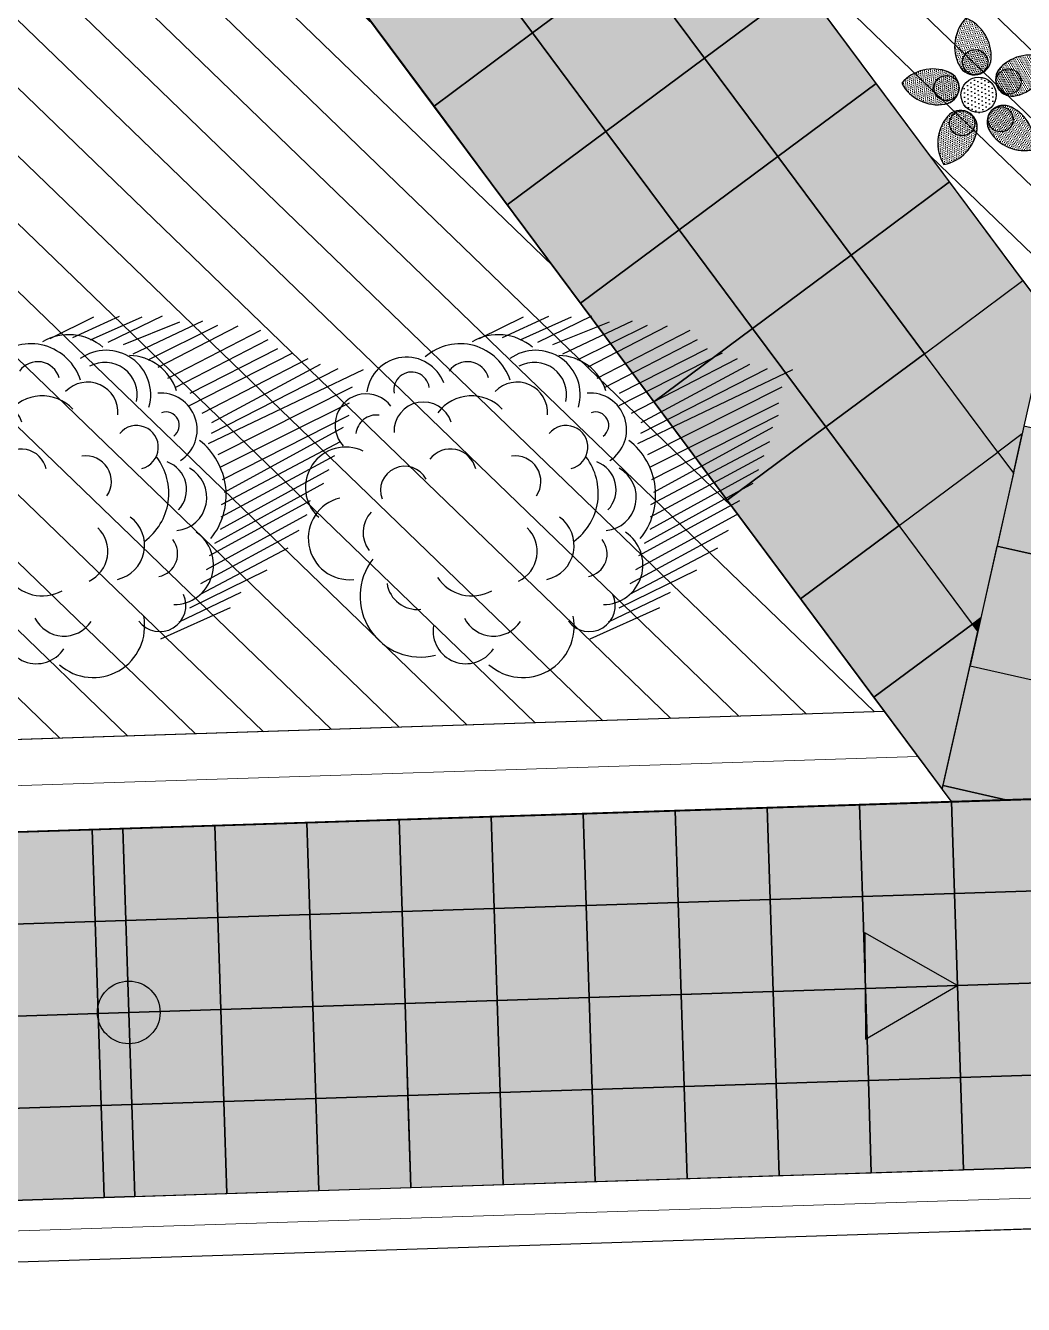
# Model space of a CAD drawing. Header units: millimetres. Extents: x 60.6 to 115.2, y 47.4 to 73.6.
# Drawn here: x 78.987 to 82.236, y 48.463 to 52.629 of the extents above; entities that cross this region are included whole.
import ezdxf

# ---------------------------------------------------------------- set-up
doc = ezdxf.new("R2010")
doc.units = ezdxf.units.MM
for name, color, linetype in [('3', 4, 'Continuous'), ('bord', 251, 'Continuous'), ('stairs', 250, 'Continuous'), ('trees', 118, 'Continuous')]:
    doc.layers.add(name, color=color, linetype=linetype)
doc.layers.add('hatch 3', color=7, linetype='Continuous', true_color=0x57792a)
doc.layers.add('paving', color=251, linetype='Continuous', lineweight=30)
doc.styles.get("Standard").update_dxf_attribs({"font": 'arial.ttf'})
doc.linetypes.add('FENCELINE1', pattern='A,6.35,-2.54,[133,ltypeshp.shx,S=2.54,R=0,X=-2.54,Y=0],-2.54,25.4', length=36.83)
pattern_1 = [(136, (-529.26526, -497.64566), (-0.110277016, -0.114195193), [])]
pattern_2 = [(0, (-555.04357, -382.48519), (0.02778125, 0.0555625), [0, -0.0555625])]
pattern_3 = [(72, (192.247137, -646.07223), (-0.0442581993, 0.0435912956), [0, -0.0555625])]
pattern_4 = [(144, (673.85884, -16.809406), (-0.0551343215, -0.0286215977), [0, -0.0555625])]
pattern_5 = [(216, (224.22053, 635.683446), (0.0101833147, -0.061280416), [0, -0.0555625])]
pattern_6 = [(288, (-535.28293, 409.68338), (0.061427956, -0.009251782), [0, -0.0555625])]

# ---------------------------------------------------------------- blocks, each defined once
blk = doc.blocks.new('ghgh')
at = {"layer": 'paving'}
h = blk.add_hatch(color=9, dxfattribs=at)
h.set_gradient(color1=(183, 211, 215), color2=(232, 241, 242), rotation=45, one_color=1, tint=0.93, name='SPHERICAL')
h.paths.add_polyline_path([(697.662, 576.0504), (698.062, 576.0504), (698.062, 576.4504), (697.662, 576.4504)])
h = blk.add_hatch(color=9, dxfattribs=at)
h.set_gradient(color1=(183, 211, 215), color2=(232, 241, 242), rotation=45, one_color=1, tint=0.93, name='SPHERICAL')
h.paths.add_polyline_path([(698.062, 576.0504), (698.462, 576.0504), (698.462, 576.4504), (698.062, 576.4504)])
h = blk.add_hatch(color=9, dxfattribs=at)
h.set_gradient(color1=(183, 211, 215), color2=(232, 241, 242), rotation=45, one_color=1, tint=0.93, name='SPHERICAL')
h.paths.add_polyline_path([(698.462, 576.0504), (698.862, 576.0504), (698.862, 576.4504), (698.462, 576.4504)])
for points in [[(697.662, 576.0504), (698.062, 576.0504), (698.062, 576.4504), (697.662, 576.4504)], [(698.062, 576.0504), (698.462, 576.0504), (698.462, 576.4504), (698.062, 576.4504)], [(698.462, 576.0504), (698.862, 576.0504), (698.862, 576.4504), (698.462, 576.4504)]]:
    blk.add_lwpolyline(points, close=True, dxfattribs=at)
blk = doc.blocks.new('LCPLSH01')
for centre, radius, start, end in [((0.446, 3.412), 1.847, 346.3016, 127.937), ((-1.236, 3.811), 1, 15.0372, 170.806), ((-2.761, 2.978), 1.563, 72.5978, 215.2219), ((0.759, 2.965), 0.934, 32.9254, 120.2819), ((3.142, 2.675), 1.261, 307.769, 119.5954), ((-1.668, 2.713), 0.987, 50.3249, 170.5642), ((-0.459, 1.628), 1.247, 57.1399, 143.1153), ((2.006, 1.978), 0.912, 340.8702, 60.9139), ((-4.35, 1.579), 0.796, 61.2889, 228.7431), ((3.88, 1.31), 1.227, 268.3457, 71.8076), ((-1.319, 1.127), 1.005, 139.5951, 249.8131), ((-4.238, 0.277), 1.209, 114.2326, 259.6453), ((-2.216, 0.527), 1.063, 126.6685, 258.2542), ((2.206, 0.663), 0.736, 231.9505, 44.6702), ((-3.568, 0.205), 0.702, 124.7304, 241.9446), ((4.087, -0.68), 0.946, 241.471, 65.953), ((-1.551, -0.917), 1.819, 150.2854, 240.9902), ((3.674, -0.514), 0.622, 285.9189, 18.6962), ((-3.393, -1.595), 1.016, 119.7847, 265.1379), ((1.124, -0.337), 0.788, 217.1947, 347.0018), ((-2.9, -1.453), 2.114, 165.2089, 256.0533), ((-0.759, -0.953), 0.78, 169.7035, 302.4573), ((2.415, -1.209), 0.895, 222.2016, 26.267), ((-2.841, -1.611), 0.899, 160.5724, 273.7597), ((0.995, -1.632), 1.276, 247.012, 347.4342), ((3.313, -1.958), 1.211, 224.5472, 16.6452), ((3.258, -2.217), 0.543, 212.3243, 34.4884), ((-1.748, -2.534), 0.663, 127.7327, 344.8714), ((-2.195, -3.318), 1.117, 146.83, 298.3035), ((-2.293, -3.51), 0.405, 149.5216, 313.5871), ((0.043, -2.894), 0.926, 199.638, 340.362), ((1.831, -2.637), 1.602, 221.7693, 335.3394), ((1.786, -3.073), 0.677, 219.6109, 348.6961), ((-0.254, -3.617), 1.355, 187.9214, 329.6272), ((-0.215, -3.606), 0.983, 191.6192, 322.6233), ((-1.003, -3.58), 1.538, 221.5755, 292.667), ((0.88, -3.381), 1.586, 253.3841, 324.4756)]:
    blk.add_arc(centre, radius, start, end)
at = {"flags": 1}
for tag, p in [('SIZE', (-1.268, 1.069)), ('ITEM', (-1.268, 0.212))]:
    blk.add_attdef(tag, p, '', height=0.5, dxfattribs=at)
blk = doc.blocks.new('SHADOW2')
at = {"color": 250}
for p, q in [((6.317, -0.452), (7.12, -1.952)), ((6.379, -1.246), (7.182, -2.834)), ((6.317, -1.864), (7.182, -3.628)), ((6.256, -2.481), (7.243, -4.334)), ((6.194, -3.011), (7.058, -4.951)), ((5.885, -3.364), (7.12, -5.745)), ((5.7, -3.893), (6.996, -6.275)), ((5.453, -4.246), (6.996, -6.98)), ((-3.992, -4.687), (-2.819, -7.069)), ((4.774, -4.863), (6.564, -8.039)), ((5.083, -4.599), (6.873, -7.774)), ((-3.375, -5.304), (-2.264, -7.422)), ((-2.881, -5.657), (-1.461, -8.304)), ((4.157, -5.393), (6.132, -8.921)), ((4.589, -5.393), (6.256, -8.392)), ((-2.387, -6.01), (-0.659, -9.009)), ((-2.017, -6.01), (-0.041, -9.362)), ((-1.523, -6.186), (0.514, -9.627)), ((2.86, -6.098), (5.638, -11.391)), ((3.231, -6.186), (5.638, -10.509)), ((3.601, -6.186), (5.762, -9.892)), ((3.91, -5.834), (5.947, -9.451)), ((-1.029, -6.275), (1.008, -9.715)), ((-0.597, -6.451), (1.626, -10.156)), ((-0.103, -6.628), (2.119, -10.333)), ((0.329, -6.628), (2.613, -10.509)), ((0.761, -6.628), (3.107, -10.686)), ((1.626, -6.628), (4.033, -10.95)), ((2.058, -6.539), (4.465, -10.95)), ((2.49, -6.451), (5.021, -11.038)), ((1.193, -6.716), (3.601, -10.774))]:
    blk.add_line(p, q, dxfattribs=at)
blk = doc.blocks.new('f6')
at = {"true_color": 0x297dd6}
h = blk.add_hatch(dxfattribs=at)
h.set_pattern_fill('DOTS', color=152, scale=0.035, style=0)
h.set_pattern_definition(pattern_2)
edge = h.paths.add_edge_path()
edge.add_arc((0.758, 1.239), 1.166, 124.6664, 195.8507)
edge.add_arc((0.095, 1.042), 0.474, 194.8313, 345.1687)
edge.add_arc((-0.568, 1.239), 1.166, 344.1493, 415.3336)
h = blk.add_hatch()
h.set_pattern_fill('DOTS', color=6, scale=0.035, style=0)
h.set_pattern_definition(pattern_2)
edge = h.paths.add_edge_path()
edge.add_arc((0.095, 0.924), 0.356, 0, 360)
h = blk.add_hatch(dxfattribs=at)
h.set_pattern_fill('DOTS', color=152, scale=0.035, angle=72, style=0)
h.set_pattern_definition(pattern_3)
edge = h.paths.add_edge_path()
edge.add_arc((-0.944, 1.104), 1.166, 196.6664, 267.8507)
edge.add_arc((-0.962, 0.413), 0.474, 266.8313, 417.1687)
edge.add_arc((-1.354, -0.157), 1.166, 56.1493, 127.3336)
h = blk.add_hatch()
h.set_pattern_fill('DOTS', color=6, scale=0.035, angle=72, style=0)
h.set_pattern_definition(pattern_3)
edge = h.paths.add_edge_path()
edge.add_arc((-0.85, 0.376), 0.356, 0, 360)
h = blk.add_hatch(dxfattribs=at)
h.set_pattern_fill('DOTS', color=152, scale=0.035, angle=-72, style=0)
h.set_pattern_definition(pattern_6)
edge = h.paths.add_edge_path()
edge.add_arc((1.413, -0.338), 1.166, 52.6664, 123.8507)
edge.add_arc((1.021, 0.231), 0.474, 122.8313, 273.1687)
edge.add_arc((1.003, 0.923), 1.166, 272.1493, 343.3336)
at = {"true_color": 0xff4242}
h = blk.add_hatch(dxfattribs=at)
h.set_pattern_fill('DOTS', color=20, scale=0.07, style=0)
h.set_pattern_definition([(0, (-555.04357, -382.48519), (0.0555625, 0.111125), [0, -0.111125])])
edge = h.paths.add_edge_path()
edge.add_arc((0, 0), 0.499, 0, 360)
h = blk.add_hatch()
h.set_pattern_fill('DOTS', color=6, scale=0.035, angle=-72, style=0)
h.set_pattern_definition(pattern_6)
edge = h.paths.add_edge_path()
edge.add_arc((0.909, 0.195), 0.356, 0, 360)
at = {"true_color": 0x297dd6}
h = blk.add_hatch(dxfattribs=at)
h.set_pattern_fill('DOTS', color=152, scale=0.035, angle=144, style=0)
h.set_pattern_definition(pattern_4)
edge = h.paths.add_edge_path()
edge.add_arc((-1.342, -0.557), 1.166, 268.6664, 339.8507)
edge.add_arc((-0.69, -0.787), 0.474, 338.8313, 489.1687)
edge.add_arc((-0.269, -1.336), 1.166, 128.1493, 199.3336)
h = blk.add_hatch()
h.set_pattern_fill('DOTS', color=6, scale=0.035, angle=144, style=0)
h.set_pattern_definition(pattern_4)
edge = h.paths.add_edge_path()
edge.add_arc((-0.62, -0.692), 0.356, 0, 360)
h = blk.add_hatch(dxfattribs=at)
h.set_pattern_fill('DOTS', color=152, scale=0.035, angle=-144, style=0)
h.set_pattern_definition(pattern_5)
edge = h.paths.add_edge_path()
edge.add_arc((0.115, -1.448), 1.166, 340.6664, 411.8507)
edge.add_arc((0.535, -0.899), 0.474, 50.8313, 201.1687)
edge.add_arc((1.188, -0.669), 1.166, 200.1493, 271.3336)
h = blk.add_hatch()
h.set_pattern_fill('DOTS', color=6, scale=0.035, angle=-144, style=0)
h.set_pattern_definition(pattern_5)
edge = h.paths.add_edge_path()
edge.add_arc((0.466, -0.804), 0.356, 0, 360)
at = {"color": 152, "true_color": 0x297dd6}
for points in [[(0.095, 2.198, 0.320989), (-0.363, 0.921, 0.769668), (0.554, 0.921, 0.320989)], [(-2.061, 0.77, 0.320989), (-0.988, -0.06, 0.769668), (-0.705, 0.811, 0.320989)], [(2.12, 0.588, 0.320989), (0.764, 0.63, 0.769668), (1.047, -0.242, 0.320989)], [(-1.369, -1.722, 0.320989), (-0.248, -0.958, 0.769668), (-0.989, -0.42, 0.320989)], [(1.215, -1.834, 0.320989), (0.835, -0.532, 0.769668), (0.093, -1.071, 0.320989)]]:
    blk.add_lwpolyline(points, format="xyb", close=True, dxfattribs=at)
at = {"color": 20, "true_color": 0xff4242}
for centre, radius in [((0.095, 0.924), 0.356), ((-0.85, 0.376), 0.356), ((0, 0), 0.499), ((0.909, 0.195), 0.356), ((-0.62, -0.692), 0.356), ((0.466, -0.804), 0.356)]:
    blk.add_circle(centre, radius, dxfattribs=at)

msp = doc.modelspace()

# ---------------------------------------------------------------- hatches: boundary and pattern name
at = {"layer": 'hatch 3', "linetype": 'Continuous'}
h = msp.add_hatch(dxfattribs=at)
h.set_pattern_fill('ANSI31', color=256, scale=0.05, angle=91, style=0)
h.set_pattern_definition(pattern_1)
h.paths.add_polyline_path([(82.3194, 51.6848), (81.5943, 52.6594), (79.7276, 55.1683), (77.1012, 58.6984), (75.6686, 60.6239), (75.3104, 61.1053), (76.1304, 61.7154), (77.735, 62.9092), (78.5373, 63.5061), (79.3396, 64.103), (80.9442, 65.2969), (82.0836, 66.1446), (85.5777, 66.152), (85.1779, 64.3969), (84.3004, 60.4944), (82.7208, 53.4698), (82.3583, 51.8576)])
h = msp.add_hatch(dxfattribs=at)
h.set_pattern_fill('ANSI31', color=256, scale=0.05, angle=91, style=0)
h.set_pattern_definition(pattern_1)
h.paths.add_polyline_path([(81.7841, 50.394), (78.4717, 50.2867), (77.2001, 50.2455), (75.7991, 50.2001), (75.5229, 50.1912), (74.7533, 51.2089), (74.2733, 51.8436), (74.0548, 52.6154), (73.4771, 54.6562), (73.081, 56.0558), (72.7361, 57.2741), (72.4972, 58.1181), (72.2881, 58.8567), (74.3477, 60.389), (77.3323, 56.3775), (79.0037, 54.1311)])
at = {"layer": 'paving'}
h = msp.add_hatch(color=139, dxfattribs=at)
h.set_gradient(color1=(183, 211, 215), color2=(232, 241, 242), rotation=45, one_color=1, tint=0.93, name='SPHERICAL')
h.paths.add_polyline_path([(82.1526, 51.2389), (81.9138, 51.5599), (82.2347, 51.7986), (82.3194, 51.6848), (82.2381, 51.3234), (82.2326, 51.2985)])
h = msp.add_hatch(color=139, dxfattribs=at)
h.set_gradient(color1=(183, 211, 215), color2=(232, 241, 242), rotation=45, one_color=1, tint=0.93, name='SPHERICAL')
h.paths.add_polyline_path([(81.8316, 51.0002), (82.1526, 51.2389), (81.9138, 51.5599), (81.5929, 51.3211)])
h = msp.add_hatch(color=139, dxfattribs=at)
h.set_gradient(color1=(183, 211, 215), color2=(232, 241, 242), rotation=45, one_color=1, tint=0.93, name='SPHERICAL')
h.paths.add_polyline_path([(81.5107, 50.7614), (81.8316, 51.0002), (81.5929, 51.3211), (81.272, 51.0823)])
h = msp.add_hatch(color=139, dxfattribs=at)
h.set_gradient(color1=(183, 211, 215), color2=(232, 241, 242), rotation=45, one_color=1, tint=0.93, name='SPHERICAL')
h.paths.add_polyline_path([(82.2037, 51.1702), (82.2326, 51.2985), (82.1526, 51.2389)])
h = msp.add_hatch(color=139, dxfattribs=at)
h.set_gradient(color1=(183, 211, 215), color2=(232, 241, 242), rotation=45, one_color=1, tint=0.93, name='SPHERICAL')
h.paths.add_polyline_path([(82.0979, 50.6997), (82.0704, 50.6792), (81.8316, 51.0002), (82.1526, 51.2389), (82.2037, 51.1702), (82.0979, 50.6997), (82.0704, 50.6792)])
h = msp.add_hatch(color=139, dxfattribs=at)
h.set_gradient(color1=(183, 211, 215), color2=(232, 241, 242), rotation=45, one_color=1, tint=0.93, name='SPHERICAL')
h.paths.add_polyline_path([(81.7495, 50.4405), (82.0704, 50.6792), (81.8316, 51.0002), (81.5107, 50.7614)])
h = msp.add_hatch(color=139, dxfattribs=at)
h.set_gradient(color1=(183, 211, 215), color2=(232, 241, 242), rotation=45, one_color=1, tint=0.93, name='SPHERICAL')
h.paths.add_polyline_path([(81.9723, 50.141), (82.088, 50.6556), (82.0704, 50.6792), (81.7495, 50.4405)])
h = msp.add_hatch(color=139, dxfattribs=at)
h.set_gradient(color1=(183, 211, 215), color2=(232, 241, 242), rotation=45, one_color=1, tint=0.93, name='SPHERICAL')
h.paths.add_polyline_path([(82.088, 50.6556), (82.0979, 50.6997), (82.0704, 50.6792)])
h = msp.add_hatch(color=139, dxfattribs=at)
h.set_gradient(color1=(183, 211, 215), color2=(232, 241, 242), rotation=45, one_color=1, tint=0.93, name='SPHERICAL')
h.paths.add_polyline_path([(82.1793, 50.1066), (81.9749, 50.1526), (82.0626, 50.5429), (82.4529, 50.4551), (82.376, 50.113)])
h = msp.add_hatch(color=139, dxfattribs=at)
h.set_gradient(color1=(183, 211, 215), color2=(232, 241, 242), rotation=45, one_color=1, tint=0.93, name='SPHERICAL')
h.paths.add_polyline_path([(82.0021, 50.1009), (81.9723, 50.141), (81.9749, 50.1526), (82.1793, 50.1066)])
h = msp.add_hatch(color=139, dxfattribs=at)
h.set_gradient(color1=(185, 213, 243), color2=(159, 198, 239), rotation=45, one_color=1, tint=0.78, name='INVSPHERICAL')
h.paths.add_polyline_path([(81.4122, 49.7816), (81.4024, 50.0815), (81.1026, 50.0718), (81.1123, 49.7719)])
h = msp.add_hatch(color=139, dxfattribs=at)
h.set_gradient(color1=(185, 213, 243), color2=(159, 198, 239), rotation=45, one_color=1, tint=0.78, name='INVSPHERICAL')
h.paths.add_polyline_path([(81.712, 49.7913), (81.7023, 50.0912), (81.4024, 50.0815), (81.4122, 49.7816)])
h = msp.add_hatch(color=139, dxfattribs=at)
h.set_gradient(color1=(185, 213, 243), color2=(159, 198, 239), rotation=45, one_color=1, tint=0.78, name='INVSPHERICAL')
h.paths.add_polyline_path([(82.0118, 49.8011), (82.0021, 50.1009), (81.7023, 50.0912), (81.712, 49.7913)])
h = msp.add_hatch(color=139, dxfattribs=at)
h.set_gradient(color1=(185, 213, 243), color2=(159, 198, 239), rotation=45, one_color=1, tint=0.78, name='INVSPHERICAL')
h.paths.add_polyline_path([(82.3117, 49.8108), (82.302, 50.1106), (82.0021, 50.1009), (82.0118, 49.8011)])
h = msp.add_hatch(color=139, dxfattribs=at)
h.set_gradient(color1=(185, 213, 243), color2=(159, 198, 239), rotation=45, one_color=1, tint=0.78, name='INVSPHERICAL')
h.paths.add_polyline_path([(80.2128, 49.7428), (80.2031, 50.0426), (79.9032, 50.0329), (79.9129, 49.7331)])
h = msp.add_hatch(color=139, dxfattribs=at)
h.set_gradient(color1=(185, 213, 243), color2=(159, 198, 239), rotation=45, one_color=1, tint=0.78, name='INVSPHERICAL')
h.paths.add_polyline_path([(80.5126, 49.7525), (80.5029, 50.0523), (80.2031, 50.0426), (80.2128, 49.7428)])
h = msp.add_hatch(color=139, dxfattribs=at)
h.set_gradient(color1=(185, 213, 243), color2=(159, 198, 239), rotation=45, one_color=1, tint=0.78, name='INVSPHERICAL')
h.paths.add_polyline_path([(80.8125, 49.7622), (80.8028, 50.0621), (80.5029, 50.0523), (80.5126, 49.7525)])
h = msp.add_hatch(color=139, dxfattribs=at)
h.set_gradient(color1=(185, 213, 243), color2=(159, 198, 239), rotation=45, one_color=1, tint=0.78, name='INVSPHERICAL')
h.paths.add_polyline_path([(81.1123, 49.7719), (81.1026, 50.0718), (80.8028, 50.0621), (80.8125, 49.7622)])
h = msp.add_hatch(color=139, dxfattribs=at)
h.set_gradient(color1=(185, 213, 243), color2=(159, 198, 239), rotation=45, one_color=1, tint=0.78, name='INVSPHERICAL')
h.paths.add_polyline_path([(79.2133, 49.7104), (79.2036, 50.0102), (78.9038, 50.0005), (78.9135, 49.7007)])
h = msp.add_hatch(color=139, dxfattribs=at)
h.set_gradient(color1=(185, 213, 243), color2=(159, 198, 239), rotation=45, one_color=1, tint=0.78, name='INVSPHERICAL')
h.paths.add_polyline_path([(79.3133, 49.7136), (79.3035, 50.0135), (79.2036, 50.0102), (79.2133, 49.7104)])
h = msp.add_hatch(color=139, dxfattribs=at)
h.set_gradient(color1=(185, 213, 243), color2=(159, 198, 239), rotation=45, one_color=1, tint=0.78, name='INVSPHERICAL')
h.paths.add_polyline_path([(79.6131, 49.7234), (79.6034, 50.0232), (79.3035, 50.0135), (79.3133, 49.7136)])
h = msp.add_hatch(color=139, dxfattribs=at)
h.set_gradient(color1=(185, 213, 243), color2=(159, 198, 239), rotation=45, one_color=1, tint=0.78, name='INVSPHERICAL')
h.paths.add_polyline_path([(79.9129, 49.7331), (79.9032, 50.0329), (79.6034, 50.0232), (79.6131, 49.7234)])
h = msp.add_hatch(color=139, dxfattribs=at)
h.set_gradient(color1=(185, 213, 243), color2=(159, 198, 239), rotation=45, one_color=1, tint=0.78, name='INVSPHERICAL')
h.paths.add_polyline_path([(81.7217, 49.4915), (81.712, 49.7913), (81.4122, 49.7816), (81.4219, 49.4818)])
h = msp.add_hatch(color=139, dxfattribs=at)
h.set_gradient(color1=(185, 213, 243), color2=(159, 198, 239), rotation=45, one_color=1, tint=0.78, name='INVSPHERICAL')
h.paths.add_polyline_path([(82.0216, 49.5012), (82.0118, 49.8011), (81.712, 49.7913), (81.7217, 49.4915)])
h = msp.add_hatch(color=139, dxfattribs=at)
h.set_gradient(color1=(185, 213, 243), color2=(159, 198, 239), rotation=45, one_color=1, tint=0.78, name='INVSPHERICAL')
h.paths.add_polyline_path([(82.3214, 49.5109), (82.3117, 49.8108), (82.0118, 49.8011), (82.0216, 49.5012)])
h = msp.add_hatch(color=139, dxfattribs=at)
h.set_gradient(color1=(185, 213, 243), color2=(159, 198, 239), rotation=45, one_color=1, tint=0.78, name='INVSPHERICAL')
h.paths.add_polyline_path([(80.5223, 49.4527), (80.5126, 49.7525), (80.2128, 49.7428), (80.2225, 49.4429)])
h = msp.add_hatch(color=139, dxfattribs=at)
h.set_gradient(color1=(185, 213, 243), color2=(159, 198, 239), rotation=45, one_color=1, tint=0.78, name='INVSPHERICAL')
h.paths.add_polyline_path([(80.8222, 49.4624), (80.8125, 49.7622), (80.5126, 49.7525), (80.5223, 49.4527)])
h = msp.add_hatch(color=139, dxfattribs=at)
h.set_gradient(color1=(185, 213, 243), color2=(159, 198, 239), rotation=45, one_color=1, tint=0.78, name='INVSPHERICAL')
h.paths.add_polyline_path([(81.122, 49.4721), (81.1123, 49.7719), (80.8125, 49.7622), (80.8222, 49.4624)])
h = msp.add_hatch(color=139, dxfattribs=at)
h.set_gradient(color1=(185, 213, 243), color2=(159, 198, 239), rotation=45, one_color=1, tint=0.78, name='INVSPHERICAL')
h.paths.add_polyline_path([(81.4219, 49.4818), (81.4122, 49.7816), (81.1123, 49.7719), (81.122, 49.4721)])
h = msp.add_hatch(color=139, dxfattribs=at)
h.set_gradient(color1=(185, 213, 243), color2=(159, 198, 239), rotation=45, one_color=1, tint=0.78, name='INVSPHERICAL')
h.paths.add_polyline_path([(79.223, 49.4106), (79.2133, 49.7104), (78.9135, 49.7007), (78.9232, 49.4008)])
h = msp.add_hatch(color=139, dxfattribs=at)
h.set_gradient(color1=(185, 213, 243), color2=(159, 198, 239), rotation=45, one_color=1, tint=0.78, name='INVSPHERICAL')
h.paths.add_polyline_path([(79.323, 49.4138), (79.3133, 49.7136), (79.2133, 49.7104), (79.223, 49.4106)])
h = msp.add_hatch(color=139, dxfattribs=at)
h.set_gradient(color1=(185, 213, 243), color2=(159, 198, 239), rotation=45, one_color=1, tint=0.78, name='INVSPHERICAL')
h.paths.add_polyline_path([(79.6228, 49.4235), (79.6131, 49.7234), (79.3133, 49.7136), (79.323, 49.4138)])
h = msp.add_hatch(color=139, dxfattribs=at)
h.set_gradient(color1=(185, 213, 243), color2=(159, 198, 239), rotation=45, one_color=1, tint=0.78, name='INVSPHERICAL')
h.paths.add_polyline_path([(79.9227, 49.4332), (79.9129, 49.7331), (79.6131, 49.7234), (79.6228, 49.4235)])
h = msp.add_hatch(color=139, dxfattribs=at)
h.set_gradient(color1=(185, 213, 243), color2=(159, 198, 239), rotation=45, one_color=1, tint=0.78, name='INVSPHERICAL')
h.paths.add_polyline_path([(80.2225, 49.4429), (80.2128, 49.7428), (79.9129, 49.7331), (79.9227, 49.4332)])
h = msp.add_hatch(color=139, dxfattribs=at)
h.set_gradient(color1=(185, 213, 243), color2=(159, 198, 239), rotation=45, one_color=1, tint=0.78, name='INVSPHERICAL')
h.paths.add_polyline_path([(82.0313, 49.2014), (82.0216, 49.5012), (81.7217, 49.4915), (81.7314, 49.1917)])
h = msp.add_hatch(color=139, dxfattribs=at)
h.set_gradient(color1=(185, 213, 243), color2=(159, 198, 239), rotation=45, one_color=1, tint=0.78, name='INVSPHERICAL')
h.paths.add_polyline_path([(82.3311, 49.2111), (82.3214, 49.5109), (82.0216, 49.5012), (82.0313, 49.2014)])
h = msp.add_hatch(color=139, dxfattribs=at)
h.set_gradient(color1=(185, 213, 243), color2=(159, 198, 239), rotation=45, one_color=1, tint=0.78, name='INVSPHERICAL')
h.paths.add_polyline_path([(80.5321, 49.1528), (80.5223, 49.4527), (80.2225, 49.4429), (80.2322, 49.1431)])
h = msp.add_hatch(color=139, dxfattribs=at)
h.set_gradient(color1=(185, 213, 243), color2=(159, 198, 239), rotation=45, one_color=1, tint=0.78, name='INVSPHERICAL')
h.paths.add_polyline_path([(80.8319, 49.1625), (80.8222, 49.4624), (80.5223, 49.4527), (80.5321, 49.1528)])
h = msp.add_hatch(color=139, dxfattribs=at)
h.set_gradient(color1=(185, 213, 243), color2=(159, 198, 239), rotation=45, one_color=1, tint=0.78, name='INVSPHERICAL')
h.paths.add_polyline_path([(81.1317, 49.1722), (81.122, 49.4721), (80.8222, 49.4624), (80.8319, 49.1625)])
h = msp.add_hatch(color=139, dxfattribs=at)
h.set_gradient(color1=(185, 213, 243), color2=(159, 198, 239), rotation=45, one_color=1, tint=0.78, name='INVSPHERICAL')
h.paths.add_polyline_path([(81.4316, 49.182), (81.4219, 49.4818), (81.122, 49.4721), (81.1317, 49.1722)])
h = msp.add_hatch(color=139, dxfattribs=at)
h.set_gradient(color1=(185, 213, 243), color2=(159, 198, 239), rotation=45, one_color=1, tint=0.78, name='INVSPHERICAL')
h.paths.add_polyline_path([(81.7314, 49.1917), (81.7217, 49.4915), (81.4219, 49.4818), (81.4316, 49.182)])
h = msp.add_hatch(color=139, dxfattribs=at)
h.set_gradient(color1=(185, 213, 243), color2=(159, 198, 239), rotation=45, one_color=1, tint=0.78, name='INVSPHERICAL')
h.paths.add_polyline_path([(79.2327, 49.1107), (79.223, 49.4106), (78.9232, 49.4008), (78.9329, 49.101)])
h = msp.add_hatch(color=139, dxfattribs=at)
h.set_gradient(color1=(185, 213, 243), color2=(159, 198, 239), rotation=45, one_color=1, tint=0.78, name='INVSPHERICAL')
h.paths.add_polyline_path([(79.3327, 49.114), (79.323, 49.4138), (79.223, 49.4106), (79.2327, 49.1107)])
h = msp.add_hatch(color=139, dxfattribs=at)
h.set_gradient(color1=(185, 213, 243), color2=(159, 198, 239), rotation=45, one_color=1, tint=0.78, name='INVSPHERICAL')
h.paths.add_polyline_path([(79.6325, 49.1237), (79.6228, 49.4235), (79.323, 49.4138), (79.3327, 49.114)])
h = msp.add_hatch(color=139, dxfattribs=at)
h.set_gradient(color1=(185, 213, 243), color2=(159, 198, 239), rotation=45, one_color=1, tint=0.78, name='INVSPHERICAL')
h.paths.add_polyline_path([(79.9324, 49.1334), (79.9227, 49.4332), (79.6228, 49.4235), (79.6325, 49.1237)])
h = msp.add_hatch(color=139, dxfattribs=at)
h.set_gradient(color1=(185, 213, 243), color2=(159, 198, 239), rotation=45, one_color=1, tint=0.78, name='INVSPHERICAL')
h.paths.add_polyline_path([(80.2322, 49.1431), (80.2225, 49.4429), (79.9227, 49.4332), (79.9324, 49.1334)])
h = msp.add_hatch(color=139, dxfattribs=at)
h.set_gradient(color1=(185, 213, 243), color2=(159, 198, 239), rotation=45, one_color=1, tint=0.78, name='INVSPHERICAL')
h.paths.add_polyline_path([(82.3408, 48.9112), (82.3311, 49.2111), (82.0313, 49.2014), (82.041, 48.9015)])
h = msp.add_hatch(color=139, dxfattribs=at)
h.set_gradient(color1=(185, 213, 243), color2=(159, 198, 239), rotation=45, one_color=1, tint=0.78, name='INVSPHERICAL')
h.paths.add_polyline_path([(80.8416, 48.8627), (80.8319, 49.1625), (80.5321, 49.1528), (80.5418, 48.853)])
h = msp.add_hatch(color=139, dxfattribs=at)
h.set_gradient(color1=(185, 213, 243), color2=(159, 198, 239), rotation=45, one_color=1, tint=0.78, name='INVSPHERICAL')
h.paths.add_polyline_path([(81.1415, 48.8724), (81.1317, 49.1722), (80.8319, 49.1625), (80.8416, 48.8627)])
h = msp.add_hatch(color=139, dxfattribs=at)
h.set_gradient(color1=(185, 213, 243), color2=(159, 198, 239), rotation=45, one_color=1, tint=0.78, name='INVSPHERICAL')
h.paths.add_polyline_path([(81.4413, 48.8821), (81.4316, 49.182), (81.1317, 49.1722), (81.1415, 48.8724)])
h = msp.add_hatch(color=139, dxfattribs=at)
h.set_gradient(color1=(185, 213, 243), color2=(159, 198, 239), rotation=45, one_color=1, tint=0.78, name='INVSPHERICAL')
h.paths.add_polyline_path([(81.7411, 48.8918), (81.7314, 49.1917), (81.4316, 49.182), (81.4413, 48.8821)])
h = msp.add_hatch(color=139, dxfattribs=at)
h.set_gradient(color1=(185, 213, 243), color2=(159, 198, 239), rotation=45, one_color=1, tint=0.78, name='INVSPHERICAL')
h.paths.add_polyline_path([(82.041, 48.9015), (82.0313, 49.2014), (81.7314, 49.1917), (81.7411, 48.8918)])
h = msp.add_hatch(color=139, dxfattribs=at)
h.set_gradient(color1=(185, 213, 243), color2=(159, 198, 239), rotation=45, one_color=1, tint=0.78, name='INVSPHERICAL')
h.paths.add_polyline_path([(79.6422, 48.8238), (79.6325, 49.1237), (79.3327, 49.114), (79.3424, 48.8141)])
h = msp.add_hatch(color=139, dxfattribs=at)
h.set_gradient(color1=(185, 213, 243), color2=(159, 198, 239), rotation=45, one_color=1, tint=0.78, name='INVSPHERICAL')
h.paths.add_polyline_path([(79.9421, 48.8335), (79.9324, 49.1334), (79.6325, 49.1237), (79.6422, 48.8238)])
h = msp.add_hatch(color=139, dxfattribs=at)
h.set_gradient(color1=(185, 213, 243), color2=(159, 198, 239), rotation=45, one_color=1, tint=0.78, name='INVSPHERICAL')
h.paths.add_polyline_path([(80.2419, 48.8433), (80.2322, 49.1431), (79.9324, 49.1334), (79.9421, 48.8335)])
h = msp.add_hatch(color=139, dxfattribs=at)
h.set_gradient(color1=(185, 213, 243), color2=(159, 198, 239), rotation=45, one_color=1, tint=0.78, name='INVSPHERICAL')
h.paths.add_polyline_path([(80.5418, 48.853), (80.5321, 49.1528), (80.2322, 49.1431), (80.2419, 48.8433)])
h = msp.add_hatch(color=139, dxfattribs=at)
h.set_gradient(color1=(185, 213, 243), color2=(159, 198, 239), rotation=45, one_color=1, tint=0.78, name='INVSPHERICAL')
h.paths.add_polyline_path([(79.2425, 48.8109), (79.2327, 49.1107), (78.9329, 49.101), (78.9426, 48.8012)])
h = msp.add_hatch(color=139, dxfattribs=at)
h.set_gradient(color1=(185, 213, 243), color2=(159, 198, 239), rotation=45, one_color=1, tint=0.78, name='INVSPHERICAL')
h.paths.add_polyline_path([(79.3424, 48.8141), (79.3327, 49.114), (79.2327, 49.1107), (79.2425, 48.8109)])

# ---------------------------------------------------------------- linework, layer by layer
at = {"layer": '3', "color": 251, "linetype": 'Continuous', "lineweight": 18}
msp.add_line((74.7184, 48.5643), (87.3321, 48.9729), dxfattribs=at)
msp.add_lwpolyline([(81.8931, 50.2475), (75.4501, 50.0387), (74.1367, 51.7756), (71.8387, 59.8934)], dxfattribs=at)
at = {"layer": 'bord', "color": 7, "linetype": 'FENCELINE1', "ltscale": 0.04}
msp.add_line((74.6693, 48.4626), (87.3354, 48.873), dxfattribs=at)
at = {"layer": 'Defpoints'}
for points in [[(82.041, 48.9015), (82.0021, 50.1009), (83.2016, 50.138), (83.2404, 48.9404), (82.041, 48.9015)], [(78.3429, 48.7817), (78.3041, 49.9811), (79.3035, 50.0135), (79.3424, 48.8141), (78.3429, 48.7817)]]:
    msp.add_lwpolyline(points, close=True, dxfattribs=at)
at = {"layer": 'hatch 3', "linetype": 'Continuous'}
for points in [[(82.3194, 51.6848), (81.5943, 52.6594), (79.7276, 55.1683), (77.1012, 58.6984), (75.6686, 60.6239), (75.3104, 61.1053), (76.1304, 61.7154), (77.735, 62.9092), (78.5373, 63.5061), (79.3396, 64.103), (80.9442, 65.2969), (82.0836, 66.1446), (85.5777, 66.152), (85.1779, 64.3969), (84.3004, 60.4944), (82.7208, 53.4698), (82.3583, 51.8576), (82.3194, 51.6848)], [(81.7841, 50.394), (78.4717, 50.2867), (77.2001, 50.2455), (75.7991, 50.2001), (75.5229, 50.1912), (74.7533, 51.2089), (74.2733, 51.8436), (74.0548, 52.6154), (73.4771, 54.6562), (73.081, 56.0558), (72.7361, 57.2741), (72.4972, 58.1181), (72.2881, 58.8567), (74.3477, 60.389), (77.3323, 56.3775), (79.0037, 54.1311), (81.7841, 50.394)]]:
    msp.add_lwpolyline(points, close=True, dxfattribs=at)
at = {"layer": 'paving', "color": 139}
for p, q in [((82.3194, 51.6848), (75.3104, 61.1053)), ((82.0021, 50.1009), (74.3477, 60.389)), ((75.3773, 49.8863), (83.2016, 50.138)), ((82.0021, 50.1009), (75.3773, 49.8863)), ((81.4024, 50.0815), (81.4413, 48.8821)), ((81.7023, 50.0912), (81.7411, 48.8918)), ((82.0021, 50.1009), (82.041, 48.9015)), ((80.2031, 50.0426), (80.2419, 48.8433)), ((80.5029, 50.0523), (80.5418, 48.853)), ((80.8028, 50.0621), (80.8416, 48.8627)), ((81.1026, 50.0718), (81.1415, 48.8724)), ((79.3035, 50.0135), (79.3424, 48.8141)), ((79.6034, 50.0232), (79.6422, 48.8238)), ((79.9032, 50.0329), (79.9421, 48.8335)), ((79.323, 49.4138), (79.223, 49.4106)), ((79.223, 49.4106), (79.2327, 49.1107)), ((79.3327, 49.114), (79.323, 49.4138)), ((79.2327, 49.1107), (79.3327, 49.114)), ((74.7674, 48.6659), (87.3354, 49.0731)), ((87.3354, 48.873), (82.0475, 48.7016))]:
    msp.add_line(p, q, dxfattribs=at)
for points in [[(81.7841, 50.394), (75.5229, 50.1912), (74.2733, 51.8436), (71.9967, 59.8862)], [(81.6027, 50.088), (75.3773, 49.8863), (74, 51.7076), (71.7391, 59.6946)], [(82.0021, 50.1009), (81.7841, 50.394)]]:
    msp.add_lwpolyline(points, dxfattribs=at)
for points in [[(82.1526, 51.2389), (81.9138, 51.5599), (82.2347, 51.7986), (82.3194, 51.6848), (82.2381, 51.3234), (82.2326, 51.2985), (82.1526, 51.2389)], [(81.8316, 51.0002), (82.1526, 51.2389), (81.9138, 51.5599), (81.5929, 51.3211)], [(81.5107, 50.7614), (81.8316, 51.0002), (81.5929, 51.3211), (81.272, 51.0823)], [(82.2037, 51.1702), (82.2037, 51.1702), (82.2326, 51.2985), (82.1526, 51.2389)], [(82.0979, 50.6997), (82.0704, 50.6792), (81.8316, 51.0002), (82.1526, 51.2389), (82.2037, 51.1702), (82.0979, 50.6997), (82.0704, 50.6792)], [(81.7495, 50.4405), (82.0704, 50.6792), (81.8316, 51.0002), (81.5107, 50.7614)], [(81.9723, 50.141), (82.088, 50.6556), (82.0704, 50.6792), (81.7495, 50.4405)], [(82.088, 50.6556), (82.0979, 50.6997), (82.0979, 50.6997), (82.0704, 50.6792)], [(82.1793, 50.1066), (81.9749, 50.1526), (82.0626, 50.5429), (82.4529, 50.4551), (82.376, 50.113), (82.1793, 50.1066)], [(82.0021, 50.1009), (81.9723, 50.141), (81.9749, 50.1526), (82.1793, 50.1066), (82.0021, 50.1009)], [(81.4122, 49.7816), (81.4024, 50.0815), (81.1026, 50.0718), (81.1123, 49.7719)], [(81.712, 49.7913), (81.7023, 50.0912), (81.4024, 50.0815), (81.4122, 49.7816)], [(82.0118, 49.8011), (82.0021, 50.1009), (81.7023, 50.0912), (81.712, 49.7913)], [(82.3117, 49.8108), (82.302, 50.1106), (82.0021, 50.1009), (82.0118, 49.8011)], [(80.2128, 49.7428), (80.2031, 50.0426), (79.9032, 50.0329), (79.9129, 49.7331)], [(80.5126, 49.7525), (80.5029, 50.0523), (80.2031, 50.0426), (80.2128, 49.7428)], [(80.8125, 49.7622), (80.8028, 50.0621), (80.5029, 50.0523), (80.5126, 49.7525)], [(81.1123, 49.7719), (81.1026, 50.0718), (80.8028, 50.0621), (80.8125, 49.7622)], [(79.2133, 49.7104), (79.2036, 50.0102), (78.9038, 50.0005), (78.9135, 49.7007)], [(79.3133, 49.7136), (79.3035, 50.0135), (79.2036, 50.0102), (79.2133, 49.7104)], [(79.6131, 49.7234), (79.6034, 50.0232), (79.3035, 50.0135), (79.3133, 49.7136)], [(79.9129, 49.7331), (79.9032, 50.0329), (79.6034, 50.0232), (79.6131, 49.7234)], [(81.7217, 49.4915), (81.712, 49.7913), (81.4122, 49.7816), (81.4219, 49.4818)], [(82.0216, 49.5012), (82.0118, 49.8011), (81.712, 49.7913), (81.7217, 49.4915)], [(82.3214, 49.5109), (82.3117, 49.8108), (82.0118, 49.8011), (82.0216, 49.5012)], [(80.5223, 49.4527), (80.5126, 49.7525), (80.2128, 49.7428), (80.2225, 49.4429)], [(80.8222, 49.4624), (80.8125, 49.7622), (80.5126, 49.7525), (80.5223, 49.4527)], [(81.122, 49.4721), (81.1123, 49.7719), (80.8125, 49.7622), (80.8222, 49.4624)], [(81.4219, 49.4818), (81.4122, 49.7816), (81.1123, 49.7719), (81.122, 49.4721)], [(79.223, 49.4106), (79.2133, 49.7104), (78.9135, 49.7007), (78.9232, 49.4008)], [(79.323, 49.4138), (79.3133, 49.7136), (79.2133, 49.7104), (79.223, 49.4106)], [(79.6228, 49.4235), (79.6131, 49.7234), (79.3133, 49.7136), (79.323, 49.4138)], [(79.9227, 49.4332), (79.9129, 49.7331), (79.6131, 49.7234), (79.6228, 49.4235)], [(80.2225, 49.4429), (80.2128, 49.7428), (79.9129, 49.7331), (79.9227, 49.4332)], [(82.0313, 49.2014), (82.0216, 49.5012), (81.7217, 49.4915), (81.7314, 49.1917)], [(82.3311, 49.2111), (82.3214, 49.5109), (82.0216, 49.5012), (82.0313, 49.2014)], [(80.5321, 49.1528), (80.5223, 49.4527), (80.2225, 49.4429), (80.2322, 49.1431)], [(80.8319, 49.1625), (80.8222, 49.4624), (80.5223, 49.4527), (80.5321, 49.1528)], [(81.1317, 49.1722), (81.122, 49.4721), (80.8222, 49.4624), (80.8319, 49.1625)], [(81.4316, 49.182), (81.4219, 49.4818), (81.122, 49.4721), (81.1317, 49.1722)], [(81.7314, 49.1917), (81.7217, 49.4915), (81.4219, 49.4818), (81.4316, 49.182)], [(79.2327, 49.1107), (79.223, 49.4106), (78.9232, 49.4008), (78.9329, 49.101)], [(79.6325, 49.1237), (79.6228, 49.4235), (79.323, 49.4138), (79.3327, 49.114)], [(79.9324, 49.1334), (79.9227, 49.4332), (79.6228, 49.4235), (79.6325, 49.1237)], [(80.2322, 49.1431), (80.2225, 49.4429), (79.9227, 49.4332), (79.9324, 49.1334)], [(82.3408, 48.9112), (82.3311, 49.2111), (82.0313, 49.2014), (82.041, 48.9015)], [(80.8416, 48.8627), (80.8319, 49.1625), (80.5321, 49.1528), (80.5418, 48.853)], [(81.1415, 48.8724), (81.1317, 49.1722), (80.8319, 49.1625), (80.8416, 48.8627)], [(81.4413, 48.8821), (81.4316, 49.182), (81.1317, 49.1722), (81.1415, 48.8724)], [(81.7411, 48.8918), (81.7314, 49.1917), (81.4316, 49.182), (81.4413, 48.8821)], [(82.041, 48.9015), (82.0313, 49.2014), (81.7314, 49.1917), (81.7411, 48.8918)], [(79.6422, 48.8238), (79.6325, 49.1237), (79.3327, 49.114), (79.3424, 48.8141)], [(79.9421, 48.8335), (79.9324, 49.1334), (79.6325, 49.1237), (79.6422, 48.8238)], [(80.2419, 48.8433), (80.2322, 49.1431), (79.9324, 49.1334), (79.9421, 48.8335)], [(80.5418, 48.853), (80.5321, 49.1528), (80.2322, 49.1431), (80.2419, 48.8433)], [(79.2425, 48.8109), (79.2327, 49.1107), (78.9329, 49.101), (78.9426, 48.8012)], [(79.3424, 48.8141), (79.3327, 49.114), (79.2327, 49.1107), (79.2425, 48.8109)]]:
    msp.add_lwpolyline(points, close=True, dxfattribs=at)
at = {"layer": 'stairs'}
msp.add_lwpolyline([(82.0215, 49.5019), (81.7205, 49.6732), (81.7226, 49.3268)], close=True, dxfattribs=at)
msp.add_lwpolyline([(81.7216, 49.4915), (79.323, 49.4138)], dxfattribs=at)
msp.add_circle((79.323, 49.4138), 0.102, dxfattribs=at)

# ---------------------------------------------------------------- block references
at = {"layer": 'paving', "color": 139}
for p, rotation in [((-135.5612, -826.2482), 36.64966881999626), ((-135.3224, -826.5691), 36.64966881999626), ((-135.0837, -826.89), 36.64966881999626), ((-134.8449, -827.2109), 36.64966881999626), ((-134.6061, -827.5319), 36.64966881999626), ((-724.8932, -358.0252), 347.3269441899964), ((-724.981, -358.4154), 347.3269441899964)]:
    msp.add_blockref('ghgh', p, dxfattribs=dict(at, rotation=rotation))
at = {"layer": 'trees'}
for name, p, xscale, yscale, zscale, rotation in [('f6', (82.0906, 52.403), 0.1152000000002372, 0.1152000000002372, 0.1152000000002372, 155.888481450878), ('LCPLSH01', (79.0671, 51.0833), 0.1070057609012838, 0.1070057609012838, 0.1070057609012838, 155.9999999999989), ('LCPLSH01', (80.4658, 51.0833), 0.1070057609012838, 0.1070057609012838, 0.1070057609012838, 155.9999999999989), ('SHADOW2', (79.0024, 51.0206), 0.09356068732658014, 0.09356068732658014, 0.09356068732658014, 87.88648265642425), ('SHADOW2', (80.4011, 51.0206), 0.09356068732658014, 0.09356068732658014, 0.09356068732658014, 87.88648265642425)]:
    msp.add_blockref(name, p, dxfattribs=dict(at, xscale=xscale, yscale=yscale, zscale=zscale, rotation=rotation))

doc.saveas('drawing.dxf')
